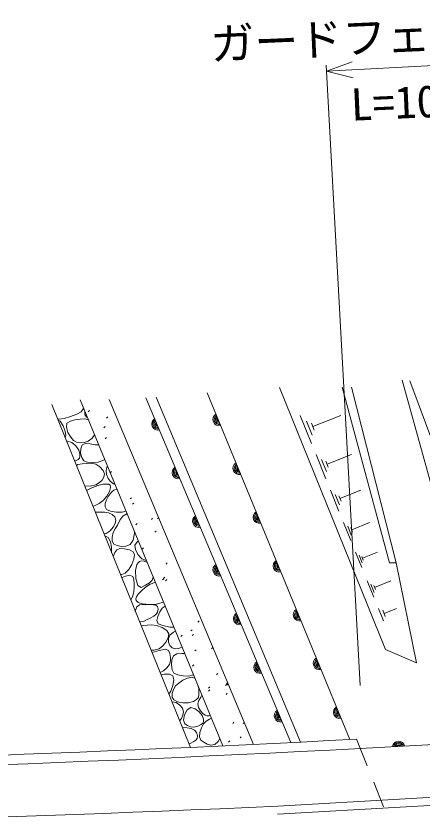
# Model space of a CAD drawing. Units: millimetres, scale not verified. Extents: x 40000 to 680000, y 20000 to 380000.
# Drawn here: x 272859 to 295921, y 285770 to 331157 of the extents above; entities that cross this region are included whole.
import ezdxf
from ezdxf.enums import TextEntityAlignment as Align

# ---------------------------------------------------------------- set-up
doc = ezdxf.new("R2010")
doc.units = ezdxf.units.MM
doc.header["$LTSCALE"] = 1000
for name, color, linetype, lineweight in [('M-BGD', 7, 'Continuous', 13), ('M-STR-HTXT', 7, 'Continuous', 13), ('M-STR-STR1', 1, 'Continuous', 13)]:
    doc.layers.add(name, color=color, linetype=linetype, lineweight=lineweight)
doc.styles.add('ＭＳ ゴシック', font='')
doc.styles.get('ＭＳ ゴシック').set_extended_font_data('MS Gothic')

msp = doc.modelspace()

# ---------------------------------------------------------------- linework, layer by layer
at = {"layer": 'M-BGD'}
for p, q in [((298269, 297850), (294787, 310446)), ((287826, 310022), (293848, 295120)), ((294447, 300061), (291921, 310045)), ((283717, 309718), (291822, 290006)), ((284603, 289647), (276506, 309328)), ((278149, 309342), (286342, 289730)), ((280242, 309440), (288461, 289834)), ((289011, 289862), (280828, 309481)), ((274889, 309056), (282764, 289562)), ((276312, 308513), (276552, 308639)), ((276552, 308639), (276694, 308838)), ((276694, 308838), (276700, 308855)), ((276777, 308669), (276773, 308498)), ((276965, 308643), (277036, 308714)), ((275212, 308255), (275285, 308225)), ((275285, 308225), (275595, 308269)), ((275595, 308269), (275965, 308377)), ((276211, 308187), (275947, 308121)), ((275965, 308377), (276312, 308513)), ((276501, 308218), (276211, 308187)), ((276770, 308242), (276501, 308218)), ((276971, 308196), (276770, 308242)), ((276773, 308498), (276864, 308340)), ((276864, 308340), (276923, 308313)), ((278001, 308285), (278072, 308356)), ((289648, 306849), (289007, 308434)), ((289724, 307802), (291310, 308442)), ((275367, 308109), (275247, 308168)), ((275540, 307850), (275367, 308109)), ((275654, 307545), (275540, 307850)), ((275754, 307994), (275720, 307763)), ((275720, 307763), (275812, 307473)), ((275947, 308121), (275754, 307994)), ((277847, 307735), (277918, 307806)), ((289686, 307325), (289366, 308118)), ((289804, 307604), (289644, 308000)), ((275651, 307168), (275695, 307299)), ((275695, 307299), (275654, 307545)), ((275812, 307473), (275970, 307196)), ((277163, 307118), (277303, 307291)), ((277303, 307291), (277324, 307340)), ((275784, 306979), (275734, 306962)), ((276028, 306901), (275784, 306979)), ((275970, 307196), (276134, 307009)), ((276255, 306709), (276028, 306901)), ((276134, 307009), (276305, 306921)), ((276305, 306921), (276504, 306880)), ((276504, 306880), (276725, 306895)), ((276808, 306849), (276616, 306761)), ((276725, 306895), (276958, 306975)), ((277071, 306828), (276808, 306849)), ((276958, 306975), (277163, 307118)), ((277359, 306773), (277071, 306828)), ((277924, 307114), (277995, 307185)), ((276423, 306470), (276255, 306709)), ((276488, 306253), (276423, 306470)), ((276537, 306544), (276533, 306284)), ((276616, 306761), (276537, 306544)), ((277562, 306761), (277359, 306773)), ((276202, 305840), (276383, 305938)), ((276383, 305938), (276467, 306013)), ((276467, 306013), (276490, 306104)), ((276490, 306104), (276488, 306253)), ((276533, 306284), (276594, 306039)), ((276594, 306039), (276714, 305865)), ((277794, 305869), (277905, 305927)), ((290463, 304833), (289906, 306211)), ((290496, 305247), (290217, 305936)), ((290529, 305661), (291907, 306218)), ((276189, 305836), (276202, 305840)), ((276376, 305646), (276289, 305590)), ((276618, 305691), (276376, 305646)), ((276886, 305702), (276618, 305691)), ((276714, 305865), (276925, 305783)), ((277145, 305716), (276886, 305702)), ((276925, 305783), (277213, 305755)), ((277393, 305658), (277145, 305716)), ((277213, 305755), (277521, 305784)), ((277631, 305508), (277393, 305658)), ((277521, 305784), (277794, 305869)), ((277809, 305312), (277631, 305508)), ((278037, 305537), (277973, 305326)), ((278059, 305553), (278037, 305537)), ((290598, 305489), (290459, 305833)), ((277879, 305115), (277809, 305312)), ((277851, 304932), (277879, 305115)), ((277973, 305326), (278000, 305077)), ((278000, 305077), (278094, 304844)), ((278218, 305170), (278289, 305241)), ((277397, 304483), (277608, 304616)), ((277608, 304616), (277760, 304765)), ((277760, 304765), (277851, 304932)), ((278094, 304844), (278229, 304675)), ((278229, 304675), (278404, 304558)), ((278353, 304837), (278363, 304847)), ((278404, 304558), (278485, 304517)), ((276753, 304441), (277070, 304422)), ((277169, 304326), (276863, 304167)), ((277070, 304422), (277397, 304483)), ((277513, 304457), (277169, 304326)), ((277807, 304526), (277513, 304457)), ((278005, 304533), (277807, 304526)), ((278134, 304525), (278005, 304533)), ((278026, 303846), (278172, 304110)), ((278204, 304471), (278134, 304525)), ((278172, 304110), (278225, 304338)), ((278225, 304338), (278204, 304471)), ((278304, 304102), (278214, 303979)), ((278419, 304190), (278304, 304102)), ((278600, 304238), (278419, 304190)), ((291205, 302996), (290724, 304185)), ((291262, 303711), (292451, 304191)), ((277820, 303598), (278026, 303846)), ((278101, 303826), (277992, 303635)), ((278214, 303979), (278101, 303826)), ((279350, 303690), (279421, 303761)), ((291233, 303354), (290993, 303948)), ((291322, 303562), (291202, 303860)), ((277229, 303264), (277352, 303310)), ((277352, 303310), (277585, 303421)), ((277585, 303421), (277820, 303598)), ((277921, 303433), (277917, 303244)), ((277917, 303244), (278007, 303097)), ((277992, 303635), (277921, 303433)), ((279486, 303383), (279557, 303453)), ((277610, 302931), (277359, 302942)), ((277884, 302935), (277610, 302931)), ((278117, 302901), (277884, 302935)), ((278007, 303097), (278233, 302999)), ((278322, 302805), (278117, 302901)), ((278233, 302999), (278552, 302938)), ((278468, 302663), (278322, 302805)), ((278552, 302938), (278893, 302932)), ((278893, 302932), (279115, 302987)), ((279151, 302836), (278936, 302718)), ((279178, 302833), (279151, 302836)), ((278374, 302077), (278486, 302288)), ((278524, 302491), (278468, 302663)), ((278486, 302288), (278524, 302491)), ((278767, 302479), (278623, 302205)), ((278936, 302718), (278767, 302479)), ((279672, 302215), (279742, 302286)), ((280547, 302520), (280617, 302591)), ((280897, 302564), (280956, 302622)), ((291881, 301324), (291470, 302341)), ((291929, 301935), (292946, 302346)), ((277982, 301731), (278202, 301884)), ((278202, 301884), (278374, 302077)), ((278485, 301983), (278381, 301772)), ((278623, 302205), (278485, 301983)), ((279590, 301738), (279593, 301824)), ((280743, 301792), (280814, 301863)), ((291905, 301629), (291700, 302138)), ((291981, 301808), (291878, 302062)), ((277860, 301700), (277982, 301731)), ((277909, 301599), (277902, 301597)), ((278102, 301496), (277909, 301599)), ((278220, 301246), (278102, 301496)), ((278381, 301772), (278320, 301523)), ((278320, 301523), (278326, 301289)), ((279515, 301338), (279590, 301738)), ((278278, 300950), (278220, 301246)), ((278293, 300707), (278278, 300950)), ((278326, 301289), (278421, 301121)), ((278421, 301121), (278606, 301034)), ((278606, 301034), (278838, 300994)), ((278838, 300994), (279091, 301011)), ((279091, 301011), (279338, 301091)), ((279338, 301091), (279515, 301338)), ((279757, 301267), (279605, 301070)), ((279605, 301070), (279639, 300816)), ((279809, 301299), (279757, 301267)), ((278292, 300632), (278293, 300707)), ((278477, 300637), (278397, 300450)), ((278582, 300790), (278477, 300637)), ((278767, 300869), (278582, 300790)), ((279029, 300851), (278767, 300869)), ((279299, 300787), (279029, 300851)), ((279510, 300677), (279299, 300787)), ((279594, 300520), (279510, 300677)), ((279557, 300272), (279594, 300520)), ((279639, 300816), (279786, 300524)), ((279786, 300524), (280003, 300283)), ((280029, 300831), (280099, 300902)), ((292496, 299800), (292149, 300660)), ((292517, 300059), (292343, 300489)), ((292537, 300317), (293398, 300665)), ((278397, 300450), (278378, 300418)), ((279445, 299963), (279557, 300272)), ((279818, 300075), (279725, 299952)), ((279866, 300132), (279818, 300075)), ((279938, 300154), (279866, 300132)), ((280109, 300174), (279938, 300154)), ((280003, 300283), (280245, 300183)), ((280313, 300074), (280109, 300174)), ((280245, 300183), (280267, 300186)), ((281382, 299989), (281453, 300060)), ((292581, 300210), (292494, 300425)), ((279053, 299474), (279273, 299672)), ((279273, 299672), (279445, 299963)), ((279725, 299952), (279653, 299629)), ((279653, 299629), (279673, 299158)), ((278791, 299395), (278864, 299398)), ((278864, 299398), (279053, 299474)), ((278882, 299215), (278868, 299205)), ((279084, 299302), (278882, 299215)), ((279313, 299351), (279084, 299302)), ((279487, 299277), (279313, 299351)), ((279561, 299093), (279487, 299277)), ((279673, 299158), (279782, 298760)), ((280596, 299078), (280653, 299249)), ((281180, 299080), (281251, 299151)), ((281237, 299164), (281308, 299235)), ((281358, 299039), (281429, 299110)), ((279560, 298428), (279573, 298651)), ((279577, 298863), (279561, 299093)), ((279573, 298651), (279577, 298863)), ((279782, 298760), (279977, 298655)), ((279977, 298655), (280218, 298783)), ((280220, 298677), (279979, 298470)), ((280218, 298783), (280437, 298922)), ((280486, 298849), (280220, 298677)), ((280437, 298922), (280596, 299078)), ((280745, 298937), (280486, 298849)), ((280787, 298923), (280745, 298937)), ((293184, 298097), (292809, 299025)), ((293206, 298376), (293019, 298840)), ((293276, 298539), (293182, 298771)), ((293229, 298655), (294156, 299030)), ((279503, 298176), (279560, 298428)), ((279797, 298280), (279703, 298127)), ((279979, 298470), (279797, 298280)), ((279381, 297936), (279385, 297940)), ((279385, 297940), (279503, 298176)), ((279703, 298127), (279665, 298010)), ((279665, 298010), (279692, 297906)), ((279692, 297906), (279797, 297797)), ((279797, 297797), (280053, 297715)), ((280845, 297712), (281163, 297797)), ((281163, 297797), (281234, 297836)), ((279641, 297353), (279637, 297302)), ((279725, 297555), (279641, 297353)), ((279872, 297662), (279725, 297555)), ((280038, 297685), (279872, 297662)), ((280230, 297674), (280038, 297685)), ((280053, 297715), (280438, 297685)), ((280454, 297679), (280230, 297674)), ((280438, 297685), (280845, 297712)), ((280662, 297675), (280454, 297679)), ((280810, 297643), (280662, 297675)), ((280898, 297566), (280810, 297643)), ((280928, 297423), (280898, 297566)), ((280906, 297259), (280928, 297423)), ((281154, 297487), (281025, 297270)), ((281331, 297600), (281154, 297487)), ((293729, 296750), (293441, 297463)), ((293835, 297000), (293691, 297357)), ((293763, 297178), (294476, 297466)), ((280271, 296805), (280484, 296915)), ((280484, 296915), (280689, 297028)), ((280689, 297028), (280828, 297135)), ((280828, 297135), (280906, 297259)), ((280910, 297012), (280862, 296768)), ((281025, 297270), (280910, 297012)), ((279870, 296726), (279940, 296699)), ((279940, 296699), (280095, 296724)), ((280083, 296491), (279977, 296461)), ((280309, 296512), (280083, 296491)), ((280095, 296724), (280271, 296805)), ((280548, 296531), (280309, 296512)), ((280836, 296487), (280548, 296531)), ((281160, 296370), (280836, 296487)), ((280862, 296768), (280932, 296595)), ((280932, 296595), (281197, 296488)), ((281197, 296488), (281603, 296406)), ((281603, 296406), (281828, 296392)), ((283195, 296683), (283266, 296754)), ((281424, 296206), (281160, 296370)), ((281534, 296023), (281424, 296206)), ((281495, 295804), (281534, 296023)), ((281594, 295946), (281520, 295755)), ((281811, 296118), (281594, 295946)), ((281918, 296174), (281811, 296118)), ((282230, 295871), (282301, 295942)), ((282786, 296183), (282857, 296253)), ((282864, 295918), (282935, 295989)), ((281209, 295334), (281382, 295561)), ((281382, 295561), (281495, 295804)), ((281520, 295755), (281527, 295553)), ((281527, 295553), (281600, 295364)), ((280531, 295088), (280691, 295090)), ((280984, 295067), (280586, 294952)), ((280691, 295090), (280988, 295165)), ((281342, 295140), (280984, 295067)), ((280988, 295165), (281209, 295334)), ((281520, 295072), (281342, 295140)), ((281605, 294900), (281520, 295072)), ((281600, 295364), (281726, 295217)), ((281726, 295217), (281896, 295159)), ((281896, 295159), (282094, 295186)), ((282094, 295186), (282293, 295261)), ((283018, 295044), (283089, 295115)), ((283970, 295168), (284041, 295238)), ((293848, 295120), (295613, 294363)), ((281631, 294681), (281605, 294900)), ((281632, 294474), (281631, 294681)), ((281798, 294773), (281710, 294541)), ((281995, 294880), (281798, 294773)), ((282270, 294901), (281995, 294880)), ((282444, 294894), (282270, 294901)), ((281436, 294093), (281580, 294281)), ((281580, 294281), (281632, 294474)), ((281710, 294541), (281683, 294249)), ((281683, 294249), (281722, 293971)), ((282884, 294182), (282954, 294253)), ((281048, 293810), (281231, 293922)), ((281297, 293715), (281096, 293690)), ((281231, 293922), (281436, 294093)), ((281582, 293715), (281297, 293715)), ((281764, 293634), (281582, 293715)), ((281722, 293971), (281833, 293783)), ((281833, 293783), (282048, 293686)), ((282048, 293686), (282346, 293624)), ((282664, 293619), (282940, 293689)), ((284244, 293697), (284315, 293767)), ((281817, 293408), (281764, 293634)), ((281768, 293076), (281817, 293408)), ((282100, 293220), (281918, 293053)), ((282342, 293374), (282100, 293220)), ((282610, 293493), (282342, 293374)), ((282346, 293624), (282664, 293619)), ((282869, 293557), (282610, 293493)), ((283030, 293471), (282869, 293557)), ((284824, 293169), (284881, 293226)), ((281540, 292592), (281655, 292754)), ((281655, 292754), (281768, 293076)), ((281809, 292852), (281738, 292626)), ((281918, 293053), (281809, 292852)), ((283238, 292908), (283216, 293018)), ((283253, 292665), (283238, 292908)), ((283796, 292926), (283866, 292997)), ((283800, 292761), (283871, 292831)), ((284751, 293073), (284822, 293144)), ((284836, 293098), (284906, 293167)), ((284893, 293157), (284905, 293169)), ((281738, 292626), (281734, 292414)), ((281734, 292414), (281824, 292256)), ((283119, 292275), (283215, 292380)), ((283215, 292380), (283250, 292502)), ((283357, 292408), (283249, 292226)), ((283250, 292502), (283253, 292665)), ((283413, 292539), (283357, 292408)), ((284789, 292566), (284860, 292637)), ((281730, 292157), (281716, 292156)), ((281963, 292105), (281730, 292157)), ((281824, 292256), (282039, 292158)), ((282166, 291967), (281963, 292105)), ((282039, 292158), (282337, 292097)), ((282311, 291782), (282166, 291967)), ((282337, 292097), (282656, 292091)), ((282656, 292091), (282933, 292162)), ((282933, 292162), (283119, 292275)), ((283249, 292226), (283190, 292034)), ((283190, 292034), (283229, 291830)), ((282264, 291207), (282343, 291396)), ((282366, 291590), (282311, 291782)), ((282343, 291396), (282366, 291590)), ((282429, 291409), (282377, 291108)), ((282578, 291687), (282429, 291409)), ((282797, 291825), (282578, 291687)), ((283041, 291757), (282797, 291825)), ((283269, 291585), (283041, 291757)), ((283229, 291830), (283335, 291640)), ((283439, 291366), (283269, 291585)), ((283335, 291640), (283475, 291492)), ((283475, 291492), (283601, 291400)), ((283601, 291400), (283702, 291350)), ((282154, 291071), (282264, 291207)), ((282377, 291108), (282451, 290903)), ((283371, 290869), (283467, 290933)), ((283505, 291159), (283439, 291366)), ((283467, 290933), (283502, 291014)), ((283502, 291014), (283505, 291159)), ((283666, 291051), (283514, 290899)), ((283842, 291172), (283666, 291051)), ((283702, 291350), (283824, 291356)), ((283824, 291356), (283889, 291382)), ((283956, 291221), (283842, 291172)), ((285168, 290919), (285239, 290990)), ((285765, 290917), (285822, 290974)), ((282319, 290688), (282308, 290691)), ((282588, 290673), (282319, 290688)), ((282451, 290903), (282608, 290800)), ((282811, 290639), (282588, 290673)), ((282608, 290800), (282777, 290727)), ((282777, 290727), (282966, 290710)), ((282994, 290541), (282811, 290639)), ((282966, 290710), (283185, 290775)), ((283118, 290398), (282994, 290541)), ((283185, 290775), (283371, 290869)), ((283395, 290678), (283304, 290409)), ((283514, 290899), (283395, 290678)), ((283081, 289971), (283147, 290071)), ((283164, 290225), (283118, 290398)), ((283147, 290071), (283164, 290225)), ((283304, 290409), (283279, 290155)), ((283279, 290155), (283360, 289977)), ((284345, 289898), (284430, 290068)), ((285585, 290097), (285656, 290168)), ((282683, 289763), (282754, 289785)), ((282754, 289785), (282954, 289888)), ((282954, 289888), (283081, 289971)), ((283360, 289977), (283525, 289855)), ((283525, 289855), (283713, 289739)), ((283713, 289739), (283922, 289680)), ((283922, 289680), (284149, 289725)), ((284149, 289725), (284345, 289898)), ((284928, 289865), (284999, 289936)), ((299765, 289890), (292416, 289500))]:
    msp.add_line(p, q, dxfattribs=at)
for points in [[(295613, 294363), (294447, 300061), (294073, 300061), (291393, 310047)], [(295236, 310414), (299311, 299422), (300370, 299195)], [(287711, 285770), (360770, 289927), (360759, 290429), (287725, 286212)]]:
    msp.add_lwpolyline(points, dxfattribs=at)
for centre, radius, start, end in [((280922, 307958), 354, 121.541, 283.9462), ((280922, 307958), 283, 123.7651, 281.7221), ((284397, 308206), 354, 121.1485, 283.5537), ((284397, 308206), 283, 123.3726, 281.3297), ((284397, 308206), 212, 127.1189, 277.5833), ((284397, 308206), 142, 134.8306, 269.8716), ((284397, 308206), 100, 145.1483, 259.5539), ((280922, 307958), 212, 127.5114, 277.9758), ((280922, 307958), 142, 135.2231, 270.2641), ((280922, 307958), 100, 145.5408, 259.9464), ((282081, 305192), 354, 121.541, 283.9462), ((285538, 305432), 354, 121.1485, 283.5537), ((285538, 305432), 283, 123.3726, 281.3297), ((285538, 305432), 212, 127.1189, 277.5833), ((285538, 305432), 142, 134.8306, 269.8716), ((285538, 305432), 100, 145.1483, 259.5539), ((282081, 305192), 283, 123.7651, 281.7221), ((282081, 305192), 212, 127.5114, 277.9758), ((282081, 305192), 142, 135.2231, 270.2641), ((282081, 305192), 100, 145.5408, 259.9464), ((286678, 302657), 354, 121.1485, 283.5537), ((286678, 302657), 283, 123.3726, 281.3297), ((286678, 302657), 212, 127.1189, 277.5833), ((286678, 302657), 142, 134.8306, 269.8716), ((283241, 302425), 354, 121.541, 283.9462), ((283241, 302425), 283, 123.7651, 281.7221), ((283241, 302425), 212, 127.5114, 277.9758), ((283241, 302425), 142, 135.2231, 270.2641), ((283241, 302425), 100, 145.5408, 259.9464), ((286678, 302657), 100, 145.1483, 259.5539), ((287819, 299883), 354, 121.1485, 283.5537), ((287819, 299883), 283, 123.3726, 281.3297), ((287819, 299883), 212, 127.1189, 277.5833), ((284401, 299658), 354, 121.541, 283.9462), ((284401, 299658), 283, 123.7651, 281.7221), ((284401, 299658), 212, 127.5114, 277.9758), ((284401, 299658), 142, 135.2231, 270.2641), ((284401, 299658), 100, 145.5408, 259.9464), ((287819, 299883), 142, 134.8306, 269.8716), ((287819, 299883), 100, 145.1483, 259.5539), ((288960, 297108), 354, 121.1485, 283.5537), ((288960, 297108), 283, 123.3726, 281.3297), ((285561, 296891), 354, 121.541, 283.9462), ((285561, 296891), 283, 123.7651, 281.7221), ((285561, 296891), 212, 127.5114, 277.9758), ((285561, 296891), 142, 135.2231, 270.2641), ((285561, 296891), 100, 145.5408, 259.9464), ((288960, 297108), 212, 127.1189, 277.5833), ((288960, 297108), 142, 134.8306, 269.8716), ((288960, 297108), 100, 145.1483, 259.5539), ((290101, 294333), 354, 121.1485, 283.5537), ((290101, 294333), 283, 123.3726, 281.3297), ((286721, 294125), 354, 121.541, 283.9462), ((286721, 294125), 283, 123.7651, 281.7221), ((286721, 294125), 212, 127.5114, 277.9758), ((286721, 294125), 142, 135.2231, 270.2641), ((286721, 294125), 100, 145.5408, 259.9464), ((290101, 294333), 212, 127.1189, 277.5833), ((290101, 294333), 142, 134.8306, 269.8716), ((290101, 294333), 100, 145.1483, 259.5539), ((291242, 291559), 354, 121.1485, 283.5537), ((287881, 291358), 354, 121.541, 283.9462), ((287881, 291358), 283, 123.7651, 281.7221), ((287881, 291358), 212, 127.5114, 277.9758), ((287881, 291358), 142, 135.2231, 270.2641), ((287881, 291358), 100, 145.5408, 259.9464), ((291242, 291559), 283, 123.3726, 281.3297), ((291242, 291559), 212, 127.1189, 277.5833), ((291242, 291559), 142, 134.8306, 269.8716), ((291242, 291559), 100, 145.1483, 259.5539), ((294596, 289561), 354, 11.8339, 174.2391), ((294596, 289561), 283, 14.058, 172.0151), ((294596, 289561), 212, 17.8043, 168.2688), ((294596, 289561), 142, 25.516, 160.557), ((294596, 289561), 100, 35.8337, 150.2394), ((223749, 1729521), 1444727, 268.357, 272.53804)]:
    msp.add_arc(centre, radius, start, end, dxfattribs=at)
at = {"layer": 'M-STR-HTXT'}
for p, q in [((292405, 293079), (290469, 328360)), ((290488, 328014), (291962, 328542)), ((290488, 328014), (300411, 328537)), ((290488, 328014), (292010, 327643))]:
    msp.add_line(p, q, dxfattribs=at)
at = {"layer": 'M-STR-STR1'}
for p, q in [((292208, 290027), (292808, 288510)), ((293175, 287580), (293727, 286185))]:
    msp.add_line(p, q, dxfattribs=at)
for centre, radius, start, end in [((223039, 1599599), 1311397, 268.62037, 273.02346), ((224004, 1574212), 1286532, 268.14735, 273.04843)]:
    msp.add_arc(centre, radius, start, end, dxfattribs=at)

# ---------------------------------------------------------------- texts
at = {"layer": 'M-STR-HTXT', "style": 'ＭＳ ゴシック'}
for s, p in [('ガードフェンス', (292644, 329941)), ('L=10.0', (295606, 326280))]:
    msp.add_text(s, height=1833, rotation=2.561, dxfattribs=at).set_placement(p, align=Align.MIDDLE_CENTER)

doc.saveas('drawing.dxf')
